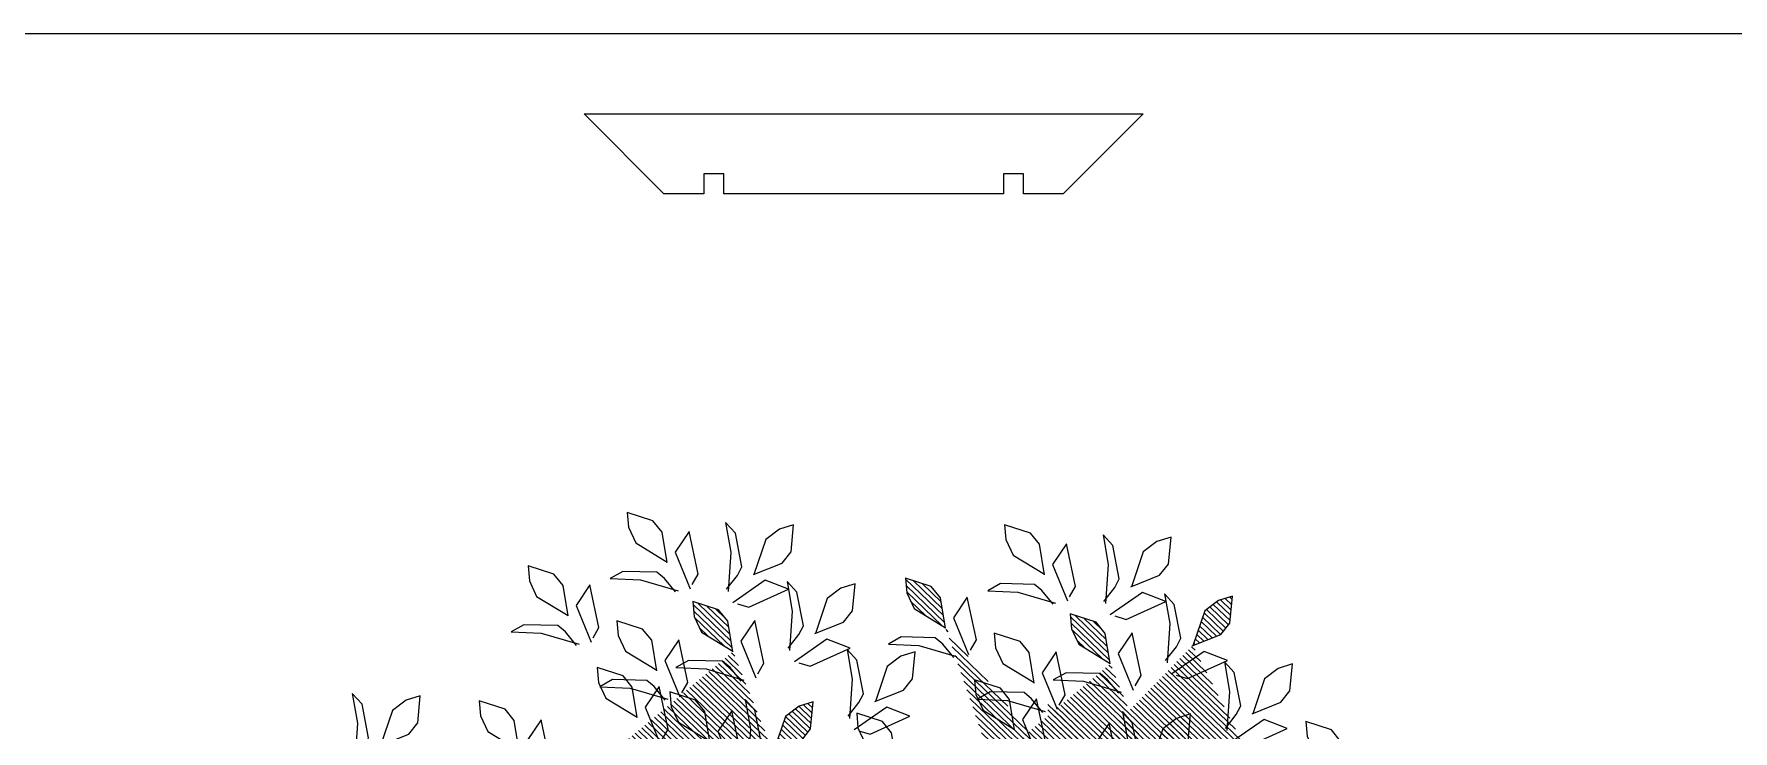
# Model space of a CAD drawing. Header units: centimetres. Extents: x 10243 to 22741, y 2279 to 4414.
# Drawn here: x 15211.58 to 15254.12, y 2908.47 to 2925.91 of the extents above; entities that cross this region are included whole.
import ezdxf

# ---------------------------------------------------------------- set-up
doc = ezdxf.new("R2010")
doc.units = ezdxf.units.CM
doc.header["$MEASUREMENT"] = 0
doc.layers.add('250', color=250, linetype='Continuous')
doc.layers.add('xxx_Auto_Kaplama_Ahşap', color=34, linetype='Continuous', lineweight=13)
pattern_1 = [(45, (-1654801.513832, 54996.583929), (-0.0105615167031, 0.0105615167031), [])]

# ---------------------------------------------------------------- blocks, each defined once
blk = doc.blocks.new('çıta')
at = {"layer": 'xxx_Auto_Kaplama_Ahşap'}
blk.add_lwpolyline([(2452.114, 1964.117), (2466.114, 1964.117), (2464.114, 1962.117), (2463.114, 1962.117), (2463.114, 1962.617), (2462.614, 1962.617), (2462.614, 1962.117), (2455.614, 1962.117), (2455.614, 1962.617), (2455.114, 1962.617), (2455.114, 1962.117), (2454.114, 1962.117), (2452.114, 1964.117)], dxfattribs=at)
blk = doc.blocks.new('U1')
at = {"lineweight": 0}
h = blk.add_hatch(dxfattribs=at)
h.set_pattern_fill('ANSI31', color=63, scale=0.11949, style=0)
h.set_pattern_definition(pattern_1)
edge = h.paths.add_edge_path()
edge.add_line((-2359702.9032, 78422.6832), (-2359702.8873, 78422.7934))
edge.add_line((-2359702.8873, 78422.7934), (-2359702.8553, 78422.8342))
edge.add_line((-2359702.8553, 78422.8342), (-2359702.763, 78422.8662))
edge.add_line((-2359702.763, 78422.8662), (-2359702.7665, 78422.8129))
edge.add_line((-2359702.7665, 78422.8129), (-2359702.7914, 78422.7562))
edge.add_line((-2359702.7914, 78422.7562), (-2359702.9032, 78422.6852))
edge.add_line((-2359703.1841, 78422.9027), (-2359703.1681, 78423.0129))
edge.add_line((-2359703.1681, 78423.0129), (-2359703.1362, 78423.0537))
edge.add_line((-2359703.1362, 78423.0537), (-2359703.0438, 78423.0856))
edge.add_line((-2359703.0438, 78423.0856), (-2359703.0474, 78423.0324))
edge.add_line((-2359703.0474, 78423.0324), (-2359703.0722, 78422.9756))
edge.add_line((-2359703.0722, 78422.9756), (-2359703.1841, 78422.9046))
edge.add_line((-2359703.5705, 78423.2847), (-2359703.6747, 78423.324))
edge.add_line((-2359703.6747, 78423.324), (-2359703.7077, 78423.364))
edge.add_line((-2359703.7077, 78423.364), (-2359703.719, 78423.461))
edge.add_line((-2359703.719, 78423.461), (-2359703.6678, 78423.4461))
edge.add_line((-2359703.6678, 78423.4461), (-2359703.6177, 78423.4096))
edge.add_line((-2359703.6177, 78423.4096), (-2359703.5725, 78423.2851))
edge.add_line((-2359703.8238, 78422.7678), (-2359703.808, 78422.6575))
edge.add_line((-2359703.808, 78422.6575), (-2359703.8271, 78422.6093))
edge.add_line((-2359703.8271, 78422.6093), (-2359703.9067, 78422.5527))
edge.add_line((-2359703.9067, 78422.5527), (-2359703.9183, 78422.6047))
edge.add_line((-2359703.9183, 78422.6047), (-2359703.9105, 78422.6662))
edge.add_line((-2359703.9105, 78422.6662), (-2359703.8232, 78422.7659))
edge.add_line((-2359703.4534, 78422.3657), (-2359703.4376, 78422.2554))
edge.add_line((-2359703.4376, 78422.2554), (-2359703.4567, 78422.2072))
edge.add_line((-2359703.4567, 78422.2072), (-2359703.5363, 78422.1505))
edge.add_line((-2359703.5363, 78422.1505), (-2359703.5479, 78422.2026))
edge.add_line((-2359703.5479, 78422.2026), (-2359703.5401, 78422.2641))
edge.add_line((-2359703.5401, 78422.2641), (-2359703.4528, 78422.3638))
edge.add_line((-2359702.683, 78423.3664), (-2359702.667, 78423.4766))
edge.add_line((-2359702.667, 78423.4766), (-2359702.6351, 78423.5175))
edge.add_line((-2359702.6351, 78423.5175), (-2359702.5428, 78423.5494))
edge.add_line((-2359702.5428, 78423.5494), (-2359702.5463, 78423.4962))
edge.add_line((-2359702.5463, 78423.4962), (-2359702.5712, 78423.4394))
edge.add_line((-2359702.5712, 78423.4394), (-2359702.683, 78423.3684))
h = blk.add_hatch(dxfattribs=at)
h.set_pattern_fill('ANSI31', color=41, scale=0.11949, style=0)
h.set_pattern_definition([(45, (-1654800.15585, 54996.655911), (-0.0105615167031, 0.0105615167031), [])])
edge = h.paths.add_edge_path()
edge.add_line((-2359701.9156, 78423.2977), (-2359701.8996, 78423.4079))
edge.add_line((-2359701.8996, 78423.4079), (-2359701.8677, 78423.4488))
edge.add_line((-2359701.8677, 78423.4488), (-2359701.7754, 78423.4807))
edge.add_line((-2359701.7754, 78423.4807), (-2359701.7789, 78423.4275))
edge.add_line((-2359701.7789, 78423.4275), (-2359701.8038, 78423.3707))
edge.add_line((-2359701.8038, 78423.3707), (-2359701.9156, 78423.2997))
edge.add_line((-2359702.0529, 78422.9354), (-2359702.1571, 78422.9747))
edge.add_line((-2359702.1571, 78422.9747), (-2359702.1901, 78423.0147))
edge.add_line((-2359702.1901, 78423.0147), (-2359702.2014, 78423.1118))
edge.add_line((-2359702.2014, 78423.1118), (-2359702.1502, 78423.0968))
edge.add_line((-2359702.1502, 78423.0968), (-2359702.1001, 78423.0603))
edge.add_line((-2359702.1001, 78423.0603), (-2359702.0548, 78422.9358))
edge.add_line((-2359701.8847, 78422.693), (-2359701.8689, 78422.5827))
edge.add_line((-2359701.8689, 78422.5827), (-2359701.888, 78422.5345))
edge.add_line((-2359701.888, 78422.5345), (-2359701.9676, 78422.4778))
edge.add_line((-2359701.9676, 78422.4778), (-2359701.9792, 78422.5299))
edge.add_line((-2359701.9792, 78422.5299), (-2359701.9714, 78422.5914))
edge.add_line((-2359701.9714, 78422.5914), (-2359701.8841, 78422.6911))
edge.add_line((-2359701.1503, 78422.6866), (-2359701.1345, 78422.5763))
edge.add_line((-2359701.1345, 78422.5763), (-2359701.1537, 78422.5281))
edge.add_line((-2359701.1537, 78422.5281), (-2359701.2332, 78422.4714))
edge.add_line((-2359701.2332, 78422.4714), (-2359701.2449, 78422.5235))
edge.add_line((-2359701.2449, 78422.5235), (-2359701.237, 78422.585))
edge.add_line((-2359701.237, 78422.585), (-2359701.1497, 78422.6847))
h = blk.add_hatch(dxfattribs=at)
h.set_pattern_fill('ANSI31', color=41, scale=0.11949, style=0)
h.set_pattern_definition(pattern_1)
edge = h.paths.add_edge_path()
edge.add_line((-2359703.2736, 78423.2257), (-2359703.2576, 78423.336))
edge.add_line((-2359703.2576, 78423.336), (-2359703.2257, 78423.3768))
edge.add_line((-2359703.2257, 78423.3768), (-2359703.1333, 78423.4087))
edge.add_line((-2359703.1333, 78423.4087), (-2359703.1369, 78423.3555))
edge.add_line((-2359703.1369, 78423.3555), (-2359703.1617, 78423.2987))
edge.add_line((-2359703.1617, 78423.2987), (-2359703.2736, 78423.2277))
edge.add_line((-2359703.4109, 78422.8634), (-2359703.5151, 78422.9027))
edge.add_line((-2359703.5151, 78422.9027), (-2359703.5481, 78422.9427))
edge.add_line((-2359703.5481, 78422.9427), (-2359703.5594, 78423.0398))
edge.add_line((-2359703.5594, 78423.0398), (-2359703.5082, 78423.0248))
edge.add_line((-2359703.5082, 78423.0248), (-2359703.4581, 78422.9883))
edge.add_line((-2359703.4581, 78422.9883), (-2359703.4128, 78422.8638))
edge.add_line((-2359703.2427, 78422.621), (-2359703.2269, 78422.5107))
edge.add_line((-2359703.2269, 78422.5107), (-2359703.246, 78422.4625))
edge.add_line((-2359703.246, 78422.4625), (-2359703.3256, 78422.4059))
edge.add_line((-2359703.3256, 78422.4059), (-2359703.3372, 78422.4579))
edge.add_line((-2359703.3372, 78422.4579), (-2359703.3294, 78422.5194))
edge.add_line((-2359703.3294, 78422.5194), (-2359703.2421, 78422.6191))
edge.add_line((-2359702.5083, 78422.6146), (-2359702.4925, 78422.5043))
edge.add_line((-2359702.4925, 78422.5043), (-2359702.5117, 78422.4562))
edge.add_line((-2359702.5117, 78422.4562), (-2359702.5912, 78422.3995))
edge.add_line((-2359702.5912, 78422.3995), (-2359702.6028, 78422.4515))
edge.add_line((-2359702.6028, 78422.4515), (-2359702.595, 78422.513))
edge.add_line((-2359702.595, 78422.513), (-2359702.5077, 78422.6127))
at = {"color": 67, "lineweight": 0, "true_color": 0x6c822b}
for points in [[(-2359703.0437, 78423.5513), (-2359703.0277, 78423.6615), (-2359702.9958, 78423.7023), (-2359702.9035, 78423.7342), (-2359702.907, 78423.681), (-2359702.9319, 78423.6242), (-2359703.0437, 78423.5532)], [(-2359703.3534, 78423.5017), (-2359703.4576, 78423.541), (-2359703.4906, 78423.581), (-2359703.5019, 78423.678), (-2359703.4507, 78423.6631), (-2359703.4006, 78423.6266), (-2359703.3554, 78423.5021)], [(-2359702.683, 78423.3664), (-2359702.667, 78423.4766), (-2359702.6351, 78423.5175), (-2359702.5428, 78423.5494), (-2359702.5463, 78423.4962), (-2359702.5712, 78423.4394), (-2359702.683, 78423.3684)], [(-2359702.1149, 78423.306), (-2359702.155, 78423.3549), (-2359702.1718, 78423.3858), (-2359702.1506, 78423.5066), (-2359702.1164, 78423.5463), (-2359702.1328, 78423.439), (-2359702.1203, 78423.2981)], [(-2359701.9354, 78423.47), (-2359701.9761, 78423.4563), (-2359702.1207, 78423.5184), (-2359702.0377, 78423.5528), (-2359701.9194, 78423.474)], [(-2359701.7141, 78423.517), (-2359701.6751, 78423.5666), (-2359701.6484, 78423.5897), (-2359701.5259, 78423.595), (-2359701.4798, 78423.5702), (-2359701.5881, 78423.5631), (-2359701.723, 78423.5205)], [(-2359702.2125, 78423.3567), (-2359702.3168, 78423.396), (-2359702.3497, 78423.436), (-2359702.361, 78423.533), (-2359702.3098, 78423.5181), (-2359702.2597, 78423.4816), (-2359702.2145, 78423.3571)], [(-2359701.9156, 78423.2977), (-2359701.8996, 78423.4079), (-2359701.8677, 78423.4488), (-2359701.7754, 78423.4807), (-2359701.7789, 78423.4275), (-2359701.8038, 78423.3707), (-2359701.9156, 78423.2997)], [(-2359702.0039, 78423.2167), (-2359702.026, 78423.2536), (-2359701.9966, 78423.4081), (-2359701.945, 78423.3345), (-2359701.9966, 78423.202)], [(-2359703.3619, 78423.1448), (-2359703.384, 78423.1816), (-2359703.3546, 78423.3361), (-2359703.303, 78423.2625), (-2359703.3546, 78423.13)], [(-2359702.9985, 78423.1624), (-2359702.9825, 78423.2726), (-2359702.9506, 78423.3134), (-2359702.8583, 78423.3453), (-2359702.8618, 78423.2921), (-2359702.8867, 78423.2353), (-2359702.9985, 78423.1643)], [(-2359702.7114, 78423.2601), (-2359702.6724, 78423.3098), (-2359702.6457, 78423.3329), (-2359702.5232, 78423.3382), (-2359702.4771, 78423.3134), (-2359702.5854, 78423.3063), (-2359702.7203, 78423.2637)], [(-2359702.3256, 78423.0571), (-2359702.3657, 78423.1059), (-2359702.3825, 78423.1369), (-2359702.3613, 78423.2577), (-2359702.3271, 78423.2974), (-2359702.3435, 78423.1901), (-2359702.331, 78423.0492)], [(-2359702.1525, 78423.2529), (-2359702.1932, 78423.2393), (-2359702.3378, 78423.3013), (-2359702.2548, 78423.3358), (-2359702.1365, 78423.257)], [(-2359701.7289, 78423.1534), (-2359701.751, 78423.1902), (-2359701.7215, 78423.3447), (-2359701.67, 78423.2711), (-2359701.7215, 78423.1387)], [(-2359703.0868, 78423.0814), (-2359703.1089, 78423.1182), (-2359703.0795, 78423.2728), (-2359703.0279, 78423.1992), (-2359703.0795, 78423.0667)], [(-2359702.4233, 78423.1077), (-2359702.5275, 78423.1471), (-2359702.5605, 78423.1871), (-2359702.5718, 78423.2841), (-2359702.5205, 78423.2692), (-2359702.4704, 78423.2327), (-2359702.4252, 78423.1081)], [(-2359701.944, 78423.1914), (-2359701.905, 78423.2411), (-2359701.8783, 78423.2642), (-2359701.7558, 78423.2695), (-2359701.7097, 78423.2447), (-2359701.818, 78423.2376), (-2359701.9529, 78423.195)], [(-2359701.5663, 78423.0674), (-2359701.5503, 78423.1776), (-2359701.5184, 78423.2184), (-2359701.426, 78423.2504), (-2359701.4296, 78423.1971), (-2359701.4544, 78423.1403), (-2359701.5663, 78423.0694)], [(-2359703.7813, 78423.0358), (-2359703.8855, 78423.0751), (-2359703.9184, 78423.1151), (-2359703.9298, 78423.2121), (-2359703.8785, 78423.1972), (-2359703.8284, 78423.1607), (-2359703.7832, 78423.0362)], [(-2359703.302, 78423.1194), (-2359703.2629, 78423.1691), (-2359703.2363, 78423.1922), (-2359703.1138, 78423.1975), (-2359703.0676, 78423.1727), (-2359703.1759, 78423.1656), (-2359703.3109, 78423.123)], [(-2359702.9242, 78422.9954), (-2359702.9083, 78423.1056), (-2359702.8763, 78423.1465), (-2359702.784, 78423.1784), (-2359702.7876, 78423.1252), (-2359702.8124, 78423.0684), (-2359702.9243, 78422.9974)], [(-2359701.6689, 78423.1281), (-2359701.6299, 78423.1777), (-2359701.6033, 78423.2008), (-2359701.4807, 78423.2061), (-2359701.4346, 78423.1813), (-2359701.5429, 78423.1742), (-2359701.6778, 78423.1316)], [(-2359701.6546, 78422.9864), (-2359701.6767, 78423.0232), (-2359701.6473, 78423.1778), (-2359701.5957, 78423.1042), (-2359701.6473, 78422.9717)], [(-2359703.0269, 78423.0561), (-2359702.9879, 78423.1058), (-2359702.9612, 78423.1288), (-2359702.8387, 78423.1342), (-2359702.7926, 78423.1093), (-2359702.9009, 78423.1022), (-2359703.0358, 78423.0596)], [(-2359702.0529, 78422.9354), (-2359702.1571, 78422.9747), (-2359702.1901, 78423.0147), (-2359702.2014, 78423.1118), (-2359702.1502, 78423.0968), (-2359702.1001, 78423.0603), (-2359702.0548, 78422.9358)], [(-2359701.9552, 78422.8847), (-2359701.9954, 78422.9336), (-2359702.0121, 78422.9646), (-2359701.991, 78423.0853), (-2359701.9568, 78423.1251), (-2359701.9732, 78423.0178), (-2359701.9606, 78422.8768)], [(-2359701.8261, 78422.9746), (-2359701.8101, 78423.0849), (-2359701.7782, 78423.1257), (-2359701.6859, 78423.1576), (-2359701.6894, 78423.1044), (-2359701.7143, 78423.0476), (-2359701.8261, 78422.9766)], [(-2359701.1394, 78422.9561), (-2359701.1235, 78423.0663), (-2359701.0915, 78423.1071), (-2359700.9992, 78423.1391), (-2359701.0027, 78423.0858), (-2359701.0276, 78423.029), (-2359701.1395, 78422.9581)], [(-2359703.3132, 78422.8128), (-2359703.3533, 78422.8616), (-2359703.3701, 78422.8926), (-2359703.3489, 78423.0134), (-2359703.3147, 78423.0531), (-2359703.3311, 78422.9458), (-2359703.3186, 78422.8049)], [(-2359703.0126, 78422.9144), (-2359703.0347, 78422.9512), (-2359703.0052, 78423.1058), (-2359702.9537, 78423.0322), (-2359703.0052, 78422.8997)], [(-2359702.3632, 78423.004), (-2359702.4039, 78422.9904), (-2359702.5485, 78423.0524), (-2359702.4656, 78423.0869), (-2359702.3473, 78423.008)], [(-2359702.4974, 78422.8841), (-2359702.4815, 78422.9943), (-2359702.4495, 78423.0352), (-2359702.3572, 78423.0671), (-2359702.3607, 78423.0139), (-2359702.3856, 78422.9571), (-2359702.4974, 78422.8861)], [(-2359701.9144, 78422.8937), (-2359701.9365, 78422.9305), (-2359701.9071, 78423.085), (-2359701.8555, 78423.0114), (-2359701.9071, 78422.8789)], [(-2359701.2278, 78422.8751), (-2359701.2499, 78422.9119), (-2359701.2204, 78423.0665), (-2359701.1689, 78422.9929), (-2359701.2204, 78422.8604)], [(-2359703.2724, 78422.8217), (-2359703.2945, 78422.8585), (-2359703.2651, 78423.0131), (-2359703.2135, 78422.9395), (-2359703.2651, 78422.807)]]:
    blk.add_lwpolyline(points, dxfattribs=at)
at = {"color": 63, "lineweight": 0}
for points in [[(-2359703.2736, 78423.2257), (-2359703.2576, 78423.336), (-2359703.2257, 78423.3768), (-2359703.1333, 78423.4087), (-2359703.1369, 78423.3555), (-2359703.1617, 78423.2987), (-2359703.2736, 78423.2277)], [(-2359703.4109, 78422.8634), (-2359703.5151, 78422.9027), (-2359703.5481, 78422.9427), (-2359703.5594, 78423.0398), (-2359703.5082, 78423.0248), (-2359703.4581, 78422.9883), (-2359703.4128, 78422.8638)]]:
    blk.add_lwpolyline(points, dxfattribs=at)
at = {"layer": '250', "lineweight": 0}
for points in [[(-2359701.6857, 78423.6232), (-2359701.6698, 78423.7335), (-2359701.6378, 78423.7743), (-2359701.5455, 78423.8062), (-2359701.549, 78423.753), (-2359701.5739, 78423.6962), (-2359701.6857, 78423.6252)], [(-2359701.9954, 78423.5737), (-2359702.0996, 78423.613), (-2359702.1326, 78423.653), (-2359702.1439, 78423.75), (-2359702.0927, 78423.7351), (-2359702.0426, 78423.6986), (-2359701.9974, 78423.5741)], [(-2359701.8978, 78423.523), (-2359701.9379, 78423.5719), (-2359701.9547, 78423.6028), (-2359701.9335, 78423.7236), (-2359701.8993, 78423.7634), (-2359701.9157, 78423.6561), (-2359701.9031, 78423.5151)], [(-2359701.7741, 78423.5423), (-2359701.7962, 78423.5791), (-2359701.7667, 78423.7336), (-2359701.7151, 78423.66), (-2359701.7667, 78423.5275)], [(-2359703.2558, 78423.451), (-2359703.2959, 78423.4999), (-2359703.3127, 78423.5309), (-2359703.2915, 78423.6516), (-2359703.2573, 78423.6914), (-2359703.2737, 78423.5841), (-2359703.2611, 78423.4431)], [(-2359703.132, 78423.4703), (-2359703.1541, 78423.5071), (-2359703.1247, 78423.6617), (-2359703.0731, 78423.5881), (-2359703.1247, 78423.4556)], [(-2359701.325, 78423.4384), (-2359701.3091, 78423.5486), (-2359701.2771, 78423.5894), (-2359701.1848, 78423.6214), (-2359701.1883, 78423.5681), (-2359701.2132, 78423.5114), (-2359701.325, 78423.4404)], [(-2359701.4134, 78423.3574), (-2359701.4355, 78423.3942), (-2359701.406, 78423.5488), (-2359701.3545, 78423.4752), (-2359701.406, 78423.3427)], [(-2359703.2934, 78423.398), (-2359703.3341, 78423.3843), (-2359703.4787, 78423.4464), (-2359703.3957, 78423.4809), (-2359703.2774, 78423.402)], [(-2359703.0721, 78423.445), (-2359703.0331, 78423.4947), (-2359703.0064, 78423.5177), (-2359702.8839, 78423.5231), (-2359702.8378, 78423.4982), (-2359702.9461, 78423.4911), (-2359703.081, 78423.4485)], [(-2359702.7714, 78423.2854), (-2359702.7934, 78423.3222), (-2359702.764, 78423.4768), (-2359702.7124, 78423.4032), (-2359702.764, 78423.2707)], [(-2359703.5705, 78423.2847), (-2359703.6747, 78423.324), (-2359703.7077, 78423.364), (-2359703.719, 78423.461), (-2359703.6678, 78423.4461), (-2359703.6177, 78423.4096), (-2359703.5725, 78423.2851)], [(-2359703.4729, 78423.234), (-2359703.513, 78423.2829), (-2359703.5298, 78423.3138), (-2359703.5086, 78423.4346), (-2359703.4744, 78423.4744), (-2359703.4908, 78423.3671), (-2359703.4782, 78423.2261)], [(-2359701.6405, 78423.2343), (-2359701.6246, 78423.3446), (-2359701.5926, 78423.3854), (-2359701.5003, 78423.4173), (-2359701.5038, 78423.3641), (-2359701.5287, 78423.3073), (-2359701.6405, 78423.2363)], [(-2359701.3535, 78423.3321), (-2359701.3144, 78423.3818), (-2359701.2878, 78423.4049), (-2359701.1653, 78423.4102), (-2359701.1191, 78423.3853), (-2359701.2274, 78423.3782), (-2359701.3623, 78423.3357)], [(-2359703.5105, 78423.181), (-2359703.5512, 78423.1673), (-2359703.6958, 78423.2294), (-2359703.6128, 78423.2639), (-2359703.4945, 78423.185)], [(-2359703.6836, 78422.9851), (-2359703.7237, 78423.0339), (-2359703.7405, 78423.0649), (-2359703.7193, 78423.1857), (-2359703.6851, 78423.2254), (-2359703.7015, 78423.1181), (-2359703.689, 78422.9772)], [(-2359700.5408, 78422.9351), (-2359700.581, 78422.9839), (-2359700.5978, 78423.0149), (-2359700.5766, 78423.1357), (-2359700.5424, 78423.1754), (-2359700.5588, 78423.0681), (-2359700.5462, 78422.9272)], [(-2359700.6385, 78422.9858), (-2359700.7427, 78423.0251), (-2359700.7757, 78423.0651), (-2359700.787, 78423.1621), (-2359700.7358, 78423.1472), (-2359700.6857, 78423.1107), (-2359700.6404, 78422.9861)], [(-2359704.1136, 78422.8211), (-2359704.0977, 78422.9314), (-2359704.0657, 78422.9722), (-2359703.9734, 78423.0041), (-2359703.9769, 78422.9509), (-2359704.0018, 78422.8941), (-2359704.1136, 78422.8231)], [(-2359703.7212, 78422.932), (-2359703.7619, 78422.9184), (-2359703.9065, 78422.9804), (-2359703.8235, 78423.0149), (-2359703.7053, 78422.9361)]]:
    blk.add_lwpolyline(points, dxfattribs=at)

msp = doc.modelspace()

# ---------------------------------------------------------------- linework, layer by layer
at = {"layer": 'xxx_Auto_Kaplama_Ahşap'}
msp.add_line((15274.353, 2925.912), (15186.353, 2925.912), dxfattribs=at)

# ---------------------------------------------------------------- block references
at = {"extrusion": (7.374e-13, 3.02e-14, -1), "xscale": 6.952506840120427, "yscale": 6.952506840120427, "zscale": 6.952506840120427, "rotation": 358.8247405303607}
msp.add_blockref('U1', (16375980.159, -878708.845, 0), dxfattribs=at)
at = {"layer": 'xxx_Auto_Kaplama_Ahşap'}
msp.add_blockref('çıta', (12773.239, 959.794), dxfattribs=at)

doc.saveas('drawing.dxf')
